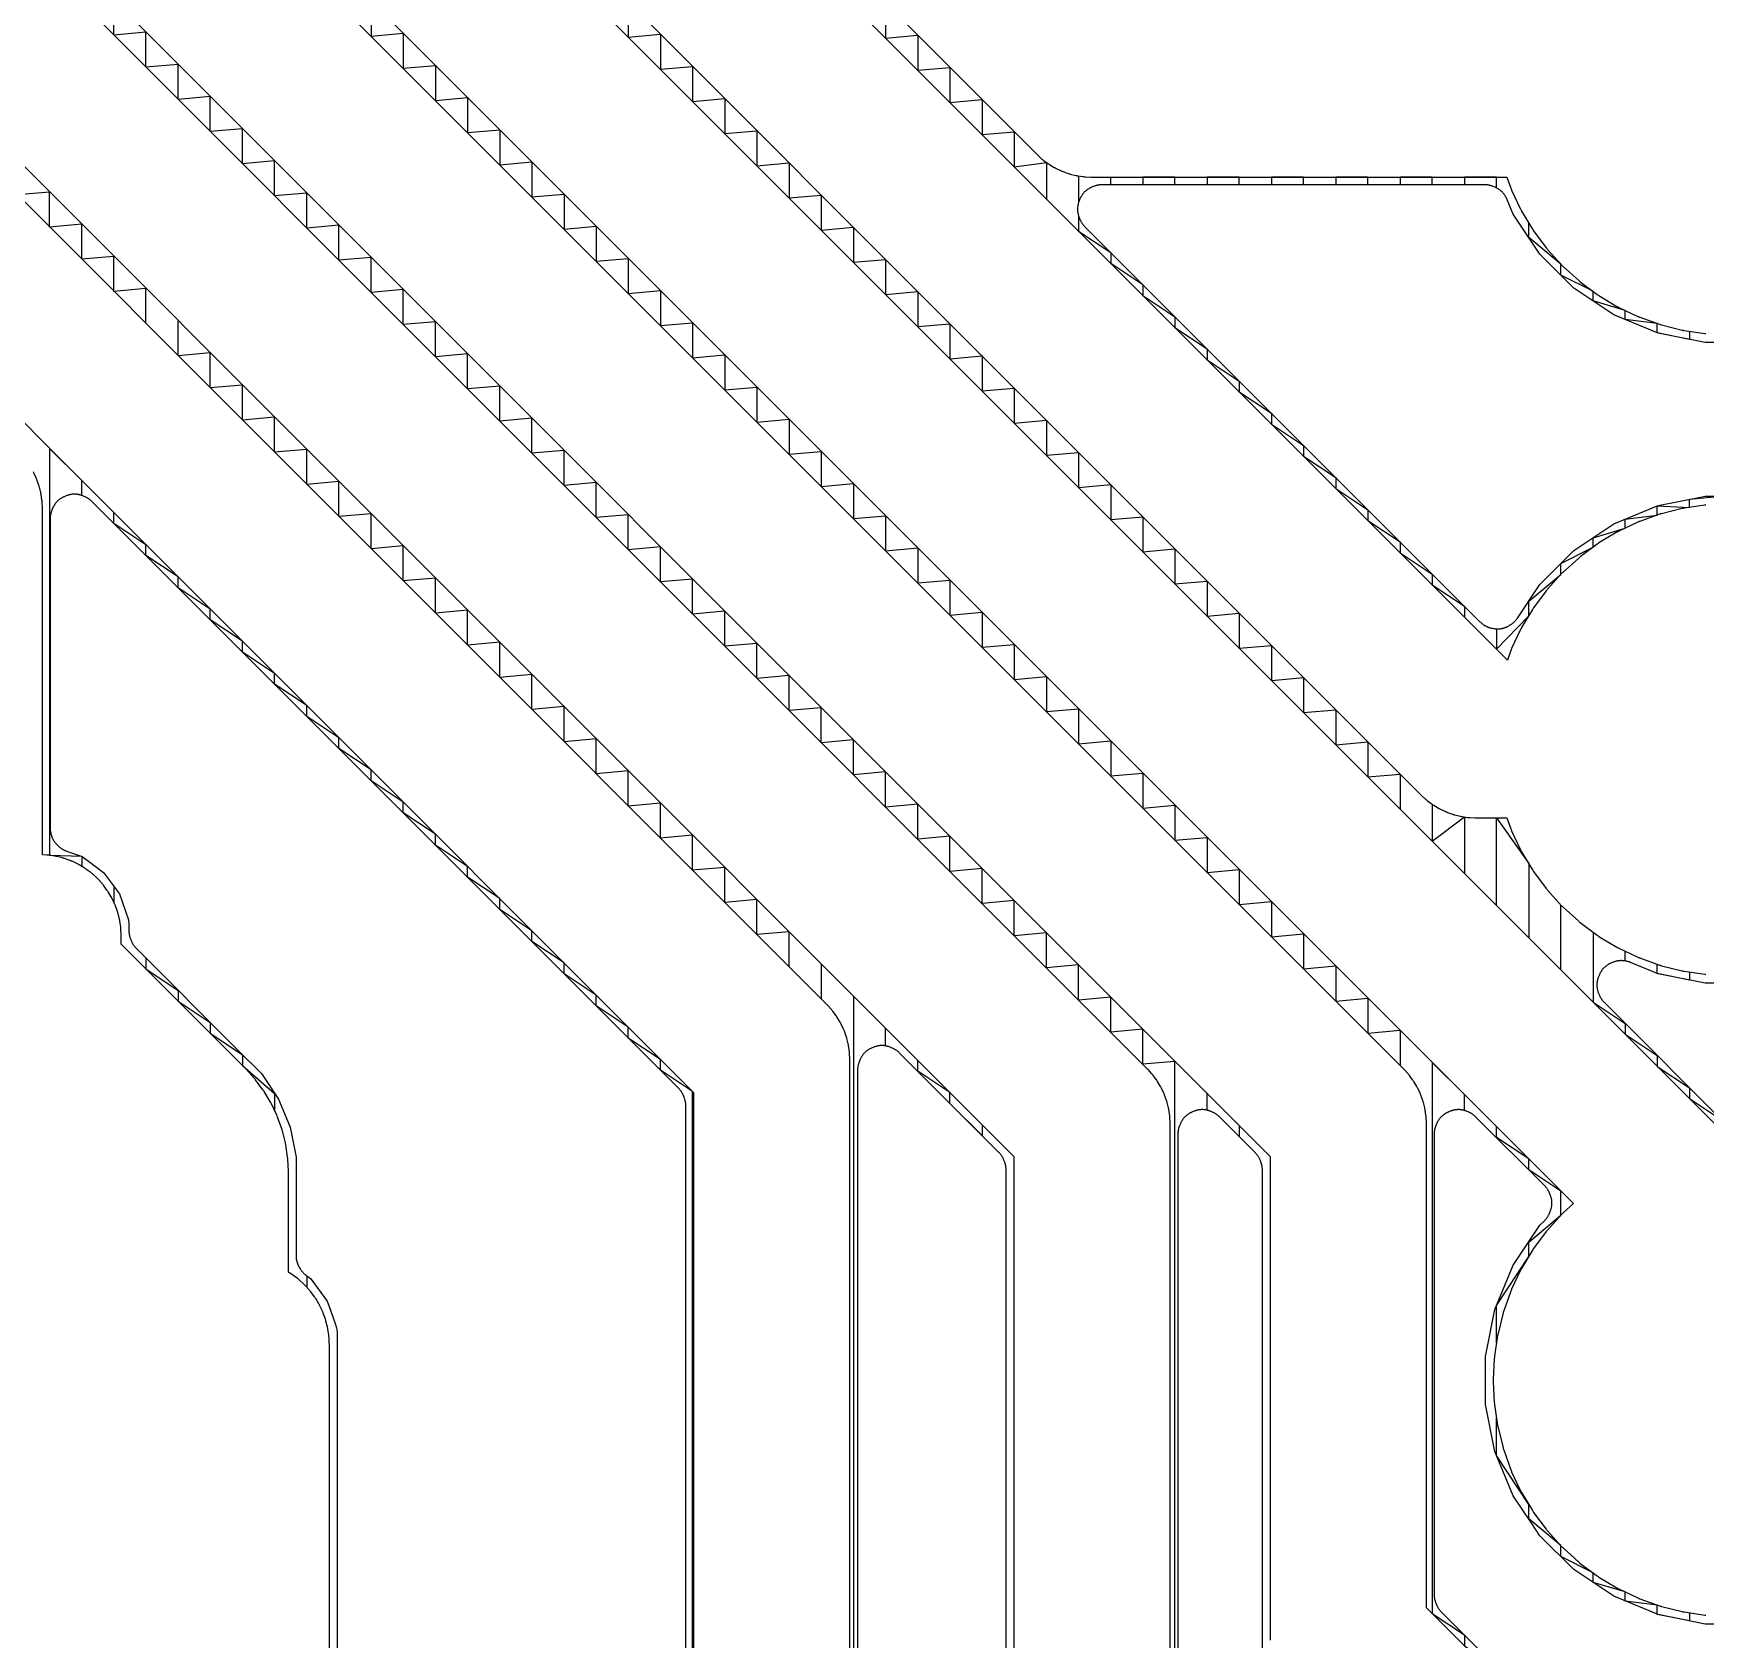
# Model space of a CAD drawing. Header units: metres. Extents: x 141.3 to 191.2, y -114.6 to -61.8.
# Drawn here: x 180.97 to 187.6, y -88.15 to -81.78 of the extents above; entities that cross this region are included whole.
import ezdxf

# ---------------------------------------------------------------- set-up
doc = ezdxf.new("R2010")
doc.units = ezdxf.units.M

msp = doc.modelspace()

# ---------------------------------------------------------------- linework, layer by layer
for points in [[(181.9185, -79.2331), (184.9467, -82.2613), (184.9482, -82.2627), (184.9497, -82.2642), (184.9661, -82.279), (184.9677, -82.2804), (184.9693, -82.2817), (184.9709, -82.283), (184.9726, -82.2843), (184.9903, -82.2974), (184.992, -82.2987), (184.9937, -82.2998), (184.9955, -82.301), (184.9972, -82.3021), (185.0162, -82.3134), (185.018, -82.3145), (185.0198, -82.3155), (185.0217, -82.3165), (185.0235, -82.3174), (185.0435, -82.3268), (185.0454, -82.3277), (185.0473, -82.3285), (185.0493, -82.3293), (185.0512, -82.33), (185.072, -82.3375), (185.072, -82.3374), (185.0722, -82.3375), (185.0741, -82.3382), (185.0761, -82.3388), (185.078, -82.3394), (185.08, -82.3399), (185.1014, -82.3452), (185.1035, -82.3457), (185.1055, -82.3462), (185.1076, -82.3465), (185.1096, -82.3469), (185.1315, -82.3501), (185.1335, -82.3504), (185.1356, -82.3506), (185.1377, -82.3508), (185.1398, -82.3509), (185.1618, -82.352), (185.1639, -82.3521), (185.166, -82.3521), (186.811, -82.3521), (186.8267, -82.3959), (186.8274, -82.3979), (186.8282, -82.3998), (186.829, -82.4017), (186.8299, -82.4036), (186.8655, -82.479), (186.8664, -82.4809), (186.8674, -82.4828), (186.8684, -82.4846), (186.8695, -82.4864), (186.9123, -82.5579), (186.9134, -82.5597), (186.9146, -82.5615), (186.9158, -82.5632), (186.917, -82.5649), (186.9667, -82.6319), (186.9679, -82.6335), (186.9692, -82.6352), (186.9706, -82.6368), (186.972, -82.6383), (187.028, -82.7001), (187.0294, -82.7017), (187.0309, -82.7031), (187.0323, -82.7046), (187.0339, -82.706), (187.0957, -82.762), (187.0972, -82.7634), (187.0988, -82.7648), (187.1005, -82.7661), (187.1021, -82.7673), (187.1691, -82.817), (187.1708, -82.8182), (187.1725, -82.8194), (187.1743, -82.8206), (187.1761, -82.8217), (187.2476, -82.8645), (187.2494, -82.8656), (187.2512, -82.8666), (187.2531, -82.8676), (187.255, -82.8685), (187.3304, -82.9041), (187.3323, -82.905), (187.3342, -82.9058), (187.3361, -82.9066), (187.3381, -82.9073), (187.4166, -82.9354), (187.4166, -82.9354), (187.4168, -82.9355), (187.4187, -82.9361), (187.4207, -82.9368), (187.4226, -82.9373), (187.4246, -82.9379), (187.5055, -82.9581), (187.5075, -82.9586), (187.5096, -82.959), (187.5116, -82.9594), (187.5137, -82.9597), (187.5962, -82.972), (187.5983, -82.9723), (187.6004, -82.9725)], [(187.6004, -83.6515), (187.5983, -83.6517), (187.5962, -83.652), (187.5137, -83.6643), (187.5116, -83.6646), (187.5096, -83.665), (187.5075, -83.6654), (187.5055, -83.6659), (187.4246, -83.6861), (187.4226, -83.6867), (187.4206, -83.6873), (187.4186, -83.6879), (187.4166, -83.6886), (187.3381, -83.7167), (187.3361, -83.7174), (187.3342, -83.7182), (187.3323, -83.719), (187.3304, -83.7199), (187.255, -83.7555), (187.2531, -83.7564), (187.2512, -83.7574), (187.2494, -83.7584), (187.2476, -83.7595), (187.1761, -83.8023), (187.1743, -83.8034), (187.1725, -83.8046), (187.1708, -83.8058), (187.1691, -83.807), (187.1021, -83.8567), (187.1005, -83.8579), (187.0988, -83.8592), (187.0972, -83.8606), (187.0957, -83.862), (187.0339, -83.918), (187.0323, -83.9194), (187.0309, -83.9209), (187.0294, -83.9223), (187.028, -83.9239), (186.972, -83.9857), (186.9706, -83.9872), (186.9692, -83.9888), (186.9679, -83.9905), (186.9667, -83.9921), (186.917, -84.0591), (186.9158, -84.0608), (186.9146, -84.0625), (186.9134, -84.0643), (186.9123, -84.0661), (186.8695, -84.1376), (186.8684, -84.1394), (186.8674, -84.1412), (186.8664, -84.1431), (186.8655, -84.145), (186.8299, -84.2204), (186.829, -84.2223), (186.8282, -84.2242), (186.8274, -84.2261), (186.8267, -84.2281), (186.813, -84.2664), (181.9003, -79.3537)], [(181.5525, -79.8831), (186.4707, -84.8013), (186.4722, -84.8027), (186.4737, -84.8042), (186.4901, -84.819), (186.4917, -84.8204), (186.4933, -84.8217), (186.4949, -84.823), (186.4966, -84.8243), (186.5143, -84.8374), (186.516, -84.8387), (186.5177, -84.8398), (186.5195, -84.841), (186.5212, -84.8421), (186.5402, -84.8534), (186.542, -84.8545), (186.5438, -84.8555), (186.5457, -84.8565), (186.5475, -84.8574), (186.5675, -84.8668), (186.5694, -84.8677), (186.5713, -84.8685), (186.5733, -84.8693), (186.5752, -84.87), (186.596, -84.8775), (186.596, -84.8774), (186.5962, -84.8775), (186.5981, -84.8782), (186.6001, -84.8788), (186.602, -84.8794), (186.604, -84.8799), (186.6254, -84.8852), (186.6275, -84.8857), (186.6295, -84.8862), (186.6316, -84.8865), (186.6336, -84.8869), (186.6555, -84.8901), (186.6575, -84.8904), (186.6596, -84.8906), (186.6617, -84.8908), (186.6638, -84.8909), (186.6858, -84.892), (186.6879, -84.8921), (186.69, -84.8921), (186.811, -84.8921), (186.8267, -84.9359), (186.8274, -84.9379), (186.8282, -84.9398), (186.829, -84.9417), (186.8299, -84.9436), (186.8655, -85.019), (186.8664, -85.0209), (186.8674, -85.0228), (186.8684, -85.0246), (186.8695, -85.0264), (186.9123, -85.0979), (186.9134, -85.0997), (186.9146, -85.1015), (186.9158, -85.1032), (186.917, -85.1049), (186.9667, -85.1719), (186.9679, -85.1735), (186.9692, -85.1752), (186.9706, -85.1768), (186.972, -85.1783), (187.028, -85.2401), (187.0294, -85.2417), (187.0309, -85.2431), (187.0323, -85.2446), (187.0339, -85.246), (187.0957, -85.302), (187.0972, -85.3034), (187.0988, -85.3048), (187.1005, -85.3061), (187.1021, -85.3073), (187.1691, -85.357), (187.1708, -85.3582), (187.1725, -85.3594), (187.1743, -85.3606), (187.1761, -85.3617), (187.2476, -85.4045), (187.2494, -85.4056), (187.2512, -85.4066), (187.2531, -85.4076), (187.255, -85.4085), (187.3304, -85.4441), (187.3323, -85.445), (187.3342, -85.4458), (187.3361, -85.4466), (187.3381, -85.4473), (187.4166, -85.4754), (187.4166, -85.4754), (187.4168, -85.4755), (187.4187, -85.4761), (187.4207, -85.4768), (187.4226, -85.4773), (187.4246, -85.4779), (187.5055, -85.4981), (187.5075, -85.4986), (187.5096, -85.499), (187.5116, -85.4994), (187.5137, -85.4997), (187.5962, -85.512), (187.5983, -85.5123), (187.6004, -85.5125)], [(187.7188, -86.1882), (181.5343, -80.0037)], [(181.1865, -80.5331), (187.0745, -86.4211), (187.0339, -86.458), (187.0323, -86.4594), (187.0309, -86.4609), (187.0294, -86.4623), (187.028, -86.4639), (186.972, -86.5257), (186.9706, -86.5272), (186.9692, -86.5288), (186.9679, -86.5305), (186.9667, -86.5321), (186.917, -86.5991), (186.9158, -86.6008), (186.9146, -86.6025), (186.9134, -86.6043), (186.9123, -86.6061), (186.8695, -86.6776), (186.8684, -86.6794), (186.8674, -86.6812), (186.8664, -86.6831), (186.8655, -86.685), (186.8299, -86.7604), (186.829, -86.7623), (186.8282, -86.7642), (186.8274, -86.7661), (186.8267, -86.7681), (186.7986, -86.8466), (186.7986, -86.8466), (186.7979, -86.8484), (186.7973, -86.8505), (186.7967, -86.8525), (186.7961, -86.8546), (186.7759, -86.9355), (186.7754, -86.9375), (186.775, -86.9396), (186.7746, -86.9416), (186.7743, -86.9437), (186.762, -87.0262), (186.7617, -87.0283), (186.7615, -87.0304), (186.7613, -87.0324), (186.7612, -87.0345), (186.7571, -87.1178), (186.757, -87.1199), (186.757, -87.122), (186.757, -87.1241), (186.7571, -87.1262), (186.7612, -87.2095), (186.7613, -87.2116), (186.7615, -87.2136), (186.7617, -87.2157), (186.762, -87.2178), (186.7743, -87.3003), (186.7746, -87.3024), (186.775, -87.3044), (186.7754, -87.3065), (186.7759, -87.3085), (186.7961, -87.3894), (186.7967, -87.3914), (186.7973, -87.3934), (186.7979, -87.3954), (186.7986, -87.3974), (186.8267, -87.4759), (186.8274, -87.4779), (186.8282, -87.4798), (186.829, -87.4817), (186.8299, -87.4836), (186.8655, -87.559), (186.8664, -87.5609), (186.8674, -87.5628), (186.8684, -87.5646), (186.8695, -87.5664), (186.9123, -87.6379), (186.9134, -87.6397), (186.9146, -87.6415), (186.9158, -87.6432), (186.917, -87.6449), (186.9667, -87.7119), (186.9679, -87.7135), (186.9692, -87.7152), (186.9706, -87.7168), (186.972, -87.7183), (187.028, -87.7801), (187.0294, -87.7817), (187.0309, -87.7831), (187.0323, -87.7846), (187.0339, -87.786), (187.0957, -87.842), (187.0972, -87.8434), (187.0988, -87.8448), (187.1005, -87.8461), (187.1021, -87.8473), (187.1691, -87.897), (187.1708, -87.8982), (187.1725, -87.8994), (187.1743, -87.9006), (187.1761, -87.9017), (187.2476, -87.9445), (187.2494, -87.9456), (187.2512, -87.9466), (187.2531, -87.9476), (187.255, -87.9485), (187.3304, -87.9841), (187.3323, -87.985), (187.3342, -87.9858), (187.3361, -87.9866), (187.3381, -87.9873), (187.4166, -88.0154), (187.4166, -88.0154), (187.4184, -88.0161), (187.4205, -88.0167), (187.4225, -88.0173), (187.4246, -88.0179), (187.5055, -88.0381), (187.5075, -88.0386), (187.5096, -88.039), (187.5116, -88.0394), (187.5137, -88.0397), (187.5962, -88.052), (187.5983, -88.0523), (187.6004, -88.0525)], [(187.2883, -88.8198), (186.4921, -88.0235), (186.4921, -86.106), (186.4921, -86.1039), (186.492, -86.1018), (186.4909, -86.0798), (186.4908, -86.0777), (186.4906, -86.0756), (186.4904, -86.0735), (186.4901, -86.0715), (186.4869, -86.0496), (186.4865, -86.0476), (186.4862, -86.0455), (186.4857, -86.0435), (186.4852, -86.0414), (186.4799, -86.02), (186.4793, -86.018), (186.4788, -86.016), (186.4781, -86.014), (186.4775, -86.012), (186.47, -85.9912), (186.4693, -85.9893), (186.4685, -85.9873), (186.4677, -85.9854), (186.4668, -85.9835), (186.4574, -85.9635), (186.4565, -85.9617), (186.4555, -85.9598), (186.4545, -85.958), (186.4534, -85.9562), (186.4421, -85.9372), (186.441, -85.9355), (186.4398, -85.9337), (186.4387, -85.932), (186.4374, -85.9303), (186.4243, -85.9126), (186.423, -85.9109), (186.4217, -85.9093), (186.4204, -85.9077), (186.419, -85.9061), (186.4042, -85.8897), (186.4027, -85.8882), (186.4013, -85.8867), (181.1683, -80.6537)], [(183.5825, -80.8971), (183.5825, -81.0359), (183.71, -81.0246), (183.71, -81.1634), (183.8375, -81.1521), (183.8375, -81.2909), (183.965, -81.2796), (183.965, -81.4184), (184.0925, -81.4071), (184.0925, -81.5459), (184.22, -81.5346), (184.22, -81.6734), (184.3475, -81.6621), (184.3475, -81.8009), (184.475, -81.7896), (184.475, -81.9284), (184.6025, -81.9171), (184.6025, -82.0559), (184.73, -82.0446), (184.73, -82.1834), (184.8575, -82.1721), (184.8575, -82.3109), (184.985, -82.2935), (184.985, -82.4384)], [(180.8205, -81.1831), (185.8719, -86.2345), (185.8719, -88.152)], [(185.4761, -89.5475), (185.4761, -86.106), (185.4761, -86.1039), (185.476, -86.1018), (185.4749, -86.0798), (185.4748, -86.0777), (185.4746, -86.0756), (185.4744, -86.0735), (185.4741, -86.0715), (185.4709, -86.0496), (185.4705, -86.0476), (185.4702, -86.0455), (185.4697, -86.0435), (185.4692, -86.0414), (185.4639, -86.02), (185.4633, -86.018), (185.4628, -86.016), (185.4621, -86.014), (185.4615, -86.012), (185.454, -85.9912), (185.4533, -85.9893), (185.4525, -85.9873), (185.4517, -85.9854), (185.4508, -85.9835), (185.4414, -85.9635), (185.4405, -85.9617), (185.4395, -85.9598), (185.4385, -85.958), (185.4374, -85.9562), (185.4261, -85.9372), (185.425, -85.9355), (185.4238, -85.9337), (185.4227, -85.932), (185.4214, -85.9303), (185.4083, -85.9126), (185.407, -85.9109), (185.4057, -85.9093), (185.4044, -85.9077), (185.403, -85.9061), (185.3882, -85.8897), (185.3867, -85.8882), (185.3853, -85.8867), (180.8023, -81.3037)], [(185.495, -89.5664), (185.495, -85.8576), (185.3675, -85.8689), (185.3675, -85.7301), (185.24, -85.7414), (185.24, -85.6026), (185.1125, -85.6139), (185.1125, -85.4751), (184.985, -85.4864), (184.985, -85.3476), (184.8575, -85.3589), (184.8575, -85.2201), (184.73, -85.2314), (184.73, -85.0926), (184.6025, -85.1039), (184.6025, -84.9651), (184.475, -84.9764), (184.475, -84.8376), (184.3475, -84.8489), (184.3475, -84.7101), (184.22, -84.7214), (184.22, -84.5826), (184.0925, -84.5939), (184.0925, -84.4551), (183.965, -84.4664), (183.965, -84.3276), (183.8375, -84.3389), (183.8375, -84.2001), (183.71, -84.2114), (183.71, -84.0726), (183.5825, -84.0839), (183.5825, -83.9451), (183.455, -83.9564), (183.455, -83.8176), (183.3275, -83.8289), (183.3275, -83.6901), (183.2, -83.7014), (183.2, -83.5626), (183.0725, -83.5739), (183.0725, -83.4351), (182.945, -83.4464), (182.945, -83.3076), (182.8175, -83.3189), (182.8175, -83.1801), (182.69, -83.1914), (182.69, -83.0526), (182.5625, -83.0639), (182.5625, -82.9251), (182.435, -82.9364), (182.435, -82.7976), (182.3075, -82.8089), (182.3075, -82.6701), (182.18, -82.6814), (182.18, -82.5426), (182.0525, -82.5539), (182.0525, -82.4151), (181.925, -82.4264), (181.925, -82.2876), (181.7975, -82.2989), (181.7975, -82.1601), (181.67, -82.1714), (181.67, -82.0326), (181.5425, -82.0439), (181.5425, -81.9051), (181.415, -81.9164), (181.415, -81.7776), (181.2875, -81.7889), (181.2875, -81.6501)], [(182.3075, -81.6541), (182.3075, -81.7929), (182.435, -81.7816), (182.435, -81.9204), (182.5625, -81.9091), (182.5625, -82.0479), (182.69, -82.0366), (182.69, -82.1754), (182.8175, -82.1641), (182.8175, -82.3029), (182.945, -82.2916), (182.945, -82.4304), (183.0725, -82.4191), (183.0725, -82.5579), (183.2, -82.5466), (183.2, -82.6854), (183.3275, -82.6741), (183.3275, -82.8129), (183.455, -82.8016), (183.455, -82.9404), (183.5825, -82.9291), (183.5825, -83.0679), (183.71, -83.0566), (183.71, -83.1954), (183.8375, -83.1841), (183.8375, -83.3229), (183.965, -83.3116), (183.965, -83.4504), (184.0925, -83.4391), (184.0925, -83.5779), (184.22, -83.5666), (184.22, -83.7054), (184.3475, -83.6941), (184.3475, -83.8329), (184.475, -83.8216), (184.475, -83.9604), (184.6025, -83.9491), (184.6025, -84.0879), (184.73, -84.0766), (184.73, -84.2154), (184.8575, -84.2041), (184.8575, -84.3429), (184.985, -84.3316), (184.985, -84.4704), (185.1125, -84.4591), (185.1125, -84.5979), (185.24, -84.5866), (185.24, -84.7254), (185.3675, -84.7141), (185.3675, -84.8529), (185.495, -84.8416), (185.495, -84.9804), (185.6225, -84.9691), (185.6225, -85.1079), (185.75, -85.0966), (185.75, -85.2354), (185.8775, -85.2241), (185.8775, -85.3629), (186.005, -85.3516), (186.005, -85.4904), (186.1325, -85.4791), (186.1325, -85.6179), (186.26, -85.6066), (186.26, -85.7454), (186.3875, -85.7341), (186.3875, -85.8729)], [(183.3275, -81.6581), (183.3275, -81.7969), (183.455, -81.7856), (183.455, -81.9244), (183.5825, -81.9131), (183.5825, -82.0519), (183.71, -82.0406), (183.71, -82.1794), (183.8375, -82.1681), (183.8375, -82.3069), (183.965, -82.2956), (183.965, -82.4344), (184.0925, -82.4231), (184.0925, -82.5619), (184.22, -82.5506), (184.22, -82.6894), (184.3475, -82.6781), (184.3475, -82.8169), (184.475, -82.8056), (184.475, -82.9444), (184.6025, -82.9331), (184.6025, -83.0719), (184.73, -83.0606), (184.73, -83.1994), (184.8575, -83.1881), (184.8575, -83.3269), (184.985, -83.3156), (184.985, -83.4544), (185.1125, -83.4431), (185.1125, -83.5819), (185.24, -83.5706), (185.24, -83.7094), (185.3675, -83.6981), (185.3675, -83.8369), (185.495, -83.8256), (185.495, -83.9644), (185.6225, -83.9531), (185.6225, -84.0919), (185.75, -84.0806), (185.75, -84.2194), (185.8775, -84.2081), (185.8775, -84.3469), (186.005, -84.3356), (186.005, -84.4744), (186.1325, -84.4631), (186.1325, -84.6019), (186.26, -84.5906), (186.26, -84.7294), (186.3875, -84.7181), (186.3875, -84.8569)], [(181.415, -82.9324), (181.415, -82.7936), (181.2875, -82.8049), (181.2875, -82.6661), (181.16, -82.6774), (181.16, -82.5386), (181.0325, -82.5499), (181.0325, -82.4111), (180.905, -82.4224), (180.905, -82.2836), (180.7775, -82.2949), (180.7775, -82.1561), (180.65, -82.1674), (180.65, -82.0286), (180.5225, -82.0399), (180.5225, -81.9011), (180.395, -81.9193), (180.395, -81.8331), (180.2675, -81.8331), (180.2675, -81.8673)], [(180.4545, -81.8331), (184.8559, -86.2345), (184.8559, -89.676)], [(184.2061, -90.8175), (184.2061, -85.852), (184.2061, -85.8499), (184.206, -85.8478), (184.2049, -85.8258), (184.2048, -85.8237), (184.2046, -85.8216), (184.2044, -85.8195), (184.2041, -85.8175), (184.2009, -85.7956), (184.2005, -85.7936), (184.2002, -85.7915), (184.1997, -85.7895), (184.1992, -85.7874), (184.1939, -85.766), (184.1933, -85.764), (184.1928, -85.762), (184.1921, -85.76), (184.1915, -85.758), (184.184, -85.7372), (184.1833, -85.7353), (184.1825, -85.7333), (184.1817, -85.7314), (184.1808, -85.7295), (184.1714, -85.7095), (184.1705, -85.7077), (184.1695, -85.7058), (184.1685, -85.704), (184.1674, -85.7022), (184.1561, -85.6832), (184.155, -85.6815), (184.1538, -85.6797), (184.1527, -85.678), (184.1514, -85.6763), (184.1383, -85.6586), (184.137, -85.6569), (184.1357, -85.6553), (184.1344, -85.6537), (184.133, -85.6521), (184.1182, -85.6357), (184.1167, -85.6342), (184.1153, -85.6327), (180.4363, -81.9537)], [(187.7871, -83.0075), (187.5969, -83.0075), (187.4104, -82.9704), (187.2347, -82.8976), (187.0765, -82.792), (186.942, -82.6575), (186.8576, -82.531), (186.8364, -82.4993), (186.8127, -82.4421), (186.8118, -82.4402), (186.811, -82.4383), (186.8101, -82.4364), (186.8091, -82.4345), (186.8081, -82.4327), (186.807, -82.4309), (186.806, -82.4291), (186.8048, -82.4274), (186.8023, -82.4237), (186.8011, -82.4219), (186.7999, -82.4202), (186.7987, -82.4186), (186.7974, -82.417), (186.796, -82.4154), (186.7946, -82.4138), (186.7932, -82.4123), (186.7918, -82.4108), (186.7903, -82.4093), (186.7887, -82.4079), (186.7872, -82.4065), (186.7856, -82.4052), (186.7839, -82.4039), (186.7823, -82.4026), (186.7806, -82.4014), (186.7789, -82.4002), (186.7771, -82.3991), (186.7753, -82.398), (186.7735, -82.3969), (186.7717, -82.3959), (186.7699, -82.3949), (186.768, -82.394), (186.7661, -82.3932), (186.7642, -82.3923), (186.756, -82.389), (186.7541, -82.3882), (186.7521, -82.3875), (186.7502, -82.3868), (186.7482, -82.3862), (186.7462, -82.3856), (186.7442, -82.385), (186.7421, -82.3846), (186.7401, -82.3841), (186.738, -82.3838), (186.736, -82.3834), (186.7339, -82.3831), (186.7318, -82.3829), (186.7298, -82.3827), (186.7277, -82.3826), (186.7256, -82.3825), (186.7235, -82.3825), (185.205, -82.3825), (185.2029, -82.3825), (185.2008, -82.3826), (185.1988, -82.3827), (185.1967, -82.3829), (185.1946, -82.3831), (185.1925, -82.3834), (185.1905, -82.3838), (185.1884, -82.3841), (185.1864, -82.3846), (185.1844, -82.385), (185.1823, -82.3856), (185.1803, -82.3862), (185.1784, -82.3868), (185.1764, -82.3875), (185.1744, -82.3882), (185.1725, -82.389), (185.1644, -82.3923), (185.1624, -82.3932), (185.1605, -82.394), (185.1587, -82.3949), (185.1568, -82.3959), (185.155, -82.3969), (185.1532, -82.398), (185.1514, -82.3991), (185.1497, -82.4002), (185.1479, -82.4014), (185.1462, -82.4026), (185.1446, -82.4039), (185.143, -82.4052), (185.1414, -82.4065), (185.1398, -82.4079), (185.1383, -82.4093), (185.1368, -82.4108), (185.1353, -82.4123), (185.1339, -82.4138), (185.1325, -82.4153), (185.1312, -82.4169), (185.1299, -82.4186), (185.1286, -82.4202), (185.1274, -82.4219), (185.1262, -82.4236), (185.1251, -82.4254), (185.124, -82.4272), (185.1229, -82.429), (185.1219, -82.4308), (185.121, -82.4327), (185.12, -82.4345), (185.1192, -82.4364), (185.1183, -82.4383), (185.115, -82.4465), (185.1142, -82.4484), (185.1135, -82.4504), (185.1128, -82.4523), (185.1122, -82.4543), (185.1116, -82.4563), (185.1111, -82.4583), (185.1106, -82.4604), (185.1101, -82.4624), (185.1098, -82.4645), (185.1094, -82.4665), (185.1092, -82.4686), (185.1089, -82.4707), (185.1087, -82.4727), (185.1086, -82.4748), (185.1085, -82.4769), (185.1085, -82.479), (185.1085, -82.4811), (185.1086, -82.4832), (185.1087, -82.4853), (185.1089, -82.4873), (185.1092, -82.4894), (185.1094, -82.4915), (185.1098, -82.4935), (185.1101, -82.4956), (185.1106, -82.4976), (185.1111, -82.4997), (185.1116, -82.5017), (185.1122, -82.5037), (185.1128, -82.5057), (185.1135, -82.5076), (185.1142, -82.5096), (185.115, -82.5115), (185.1183, -82.5197), (185.1192, -82.5216), (185.12, -82.5235), (185.121, -82.5253), (185.1219, -82.5272), (185.1229, -82.529), (185.124, -82.5308), (185.1251, -82.5326), (185.1262, -82.5344), (185.1274, -82.5361), (185.1286, -82.5378), (185.1299, -82.5394), (185.1312, -82.5411), (185.1325, -82.5427), (185.1339, -82.5442), (185.1353, -82.5457), (185.1368, -82.5472), (186.7043, -84.1148), (186.7058, -84.1162), (186.7073, -84.1176), (186.7089, -84.119), (186.7105, -84.1204), (186.7122, -84.1218), (186.7139, -84.1231), (186.7155, -84.1244), (186.7172, -84.1256), (186.7189, -84.1268), (186.7207, -84.1279), (186.7225, -84.129), (186.7243, -84.13), (186.7261, -84.1311), (186.7279, -84.132), (186.7298, -84.1329), (186.7317, -84.1338), (186.7336, -84.1346), (186.7356, -84.1354), (186.7375, -84.1361), (186.7395, -84.1368), (186.7415, -84.1374), (186.7435, -84.138), (186.7455, -84.1385), (186.7475, -84.139), (186.7496, -84.1395), (186.7582, -84.1412), (186.7603, -84.1416), (186.7623, -84.1419), (186.7644, -84.1422), (186.7665, -84.1424), (186.7685, -84.1426), (186.7706, -84.1427), (186.7727, -84.1428), (186.7748, -84.1428), (186.7769, -84.1428), (186.779, -84.1427), (186.781, -84.1426), (186.7831, -84.1424), (186.7852, -84.1422), (186.7873, -84.1419), (186.7893, -84.1416), (186.7914, -84.1412), (186.7934, -84.1407), (186.7954, -84.1403), (186.7975, -84.1397), (186.7995, -84.1391), (186.8014, -84.1385), (186.8034, -84.1378), (186.8054, -84.1371), (186.8073, -84.1363), (186.8092, -84.1355), (186.8111, -84.1346), (186.813, -84.1337), (186.8149, -84.1328), (186.8167, -84.1318), (186.8185, -84.1307), (186.8203, -84.1296), (186.822, -84.1285), (186.8293, -84.1236), (186.831, -84.1224), (186.8327, -84.1212), (186.8344, -84.1199), (186.836, -84.1186), (186.8376, -84.1173), (186.8392, -84.1159), (186.8407, -84.1145), (186.8422, -84.113), (186.8437, -84.1115), (186.8451, -84.11), (186.8465, -84.1084), (186.8478, -84.1068), (186.8491, -84.1052), (186.8504, -84.1035), (186.8516, -84.1019), (186.8528, -84.1001), (186.942, -83.9665), (187.0765, -83.832), (187.2347, -83.7264), (187.4104, -83.6536), (187.5716, -83.6215), (187.5969, -83.6165), (187.7871, -83.6165)], [(185.1125, -82.3473), (185.1125, -82.4533)], [(186.77, -82.395), (186.77, -82.3521), (186.6425, -82.3521), (186.6425, -82.3825), (186.515, -82.3825), (186.515, -82.3521), (186.3875, -82.3521), (186.3875, -82.3825), (186.26, -82.3825), (186.26, -82.3521), (186.1325, -82.3521), (186.1325, -82.3825), (186.005, -82.3825), (186.005, -82.3521), (185.8775, -82.3521), (185.8775, -82.3825), (185.75, -82.3825), (185.75, -82.3521), (185.6225, -82.3521), (185.6225, -82.3825), (185.495, -82.3825), (185.495, -82.3521), (185.3675, -82.3521), (185.3675, -82.3825), (185.24, -82.3825), (185.24, -82.3521)], [(180.0885, -82.4831), (183.5859, -85.9805), (183.5859, -90.946)], [(185.1125, -82.5047), (185.1125, -82.5659), (185.24, -82.6505), (185.24, -82.6934), (185.3675, -82.778), (185.3675, -82.8209), (185.495, -82.9055), (185.495, -82.9484), (185.6225, -83.033), (185.6225, -83.0759), (185.75, -83.1605), (185.75, -83.2034), (185.8775, -83.288), (185.8775, -83.3309), (186.005, -83.4155), (186.005, -83.4584), (186.1325, -83.543), (186.1325, -83.5859), (186.26, -83.6705), (186.26, -83.7134), (186.3875, -83.798), (186.3875, -83.8409), (186.515, -83.9255), (186.515, -83.9684), (186.6425, -84.053), (186.6425, -84.0959)], [(187.535, -82.9629), (187.535, -82.9952), (187.4075, -82.9692), (187.4075, -82.9322), (187.28, -82.9164), (187.28, -82.8803), (187.1525, -82.8427), (187.1525, -82.8047), (187.025, -82.7404), (187.025, -82.6968), (186.8975, -82.5908), (186.8975, -82.5332)], [(184.0925, -85.4711), (184.0925, -85.6099), (183.965, -85.4824), (183.965, -85.3436), (183.8375, -85.3549), (183.8375, -85.2161), (183.71, -85.2274), (183.71, -85.0886), (183.5825, -85.0999), (183.5825, -84.9611), (183.455, -84.9724), (183.455, -84.8336), (183.3275, -84.8449), (183.3275, -84.7061), (183.2, -84.7174), (183.2, -84.5786), (183.0725, -84.5899), (183.0725, -84.4511), (182.945, -84.4624), (182.945, -84.3236), (182.8175, -84.3349), (182.8175, -84.1961), (182.69, -84.2074), (182.69, -84.0686), (182.5625, -84.0799), (182.5625, -83.9411), (182.435, -83.9524), (182.435, -83.8136), (182.3075, -83.8249), (182.3075, -83.6861), (182.18, -83.6974), (182.18, -83.5586), (182.0525, -83.5699), (182.0525, -83.4311), (181.925, -83.4424), (181.925, -83.3036), (181.7975, -83.3149), (181.7975, -83.1761), (181.67, -83.1874), (181.67, -83.0486), (181.5425, -83.0599), (181.5425, -82.9211)], [(181.16, -83.6139), (181.16, -83.5546), (181.0325, -83.4271), (181.0325, -85.0404), (181.16, -85.0444), (181.16, -85.084)], [(182.142, -88.28), (182.142, -86.98), (182.142, -86.9779), (182.1419, -86.9758), (182.1407, -86.9513), (182.1406, -86.9492), (182.1404, -86.9472), (182.1402, -86.9451), (182.1399, -86.943), (182.1363, -86.9188), (182.1359, -86.9167), (182.1356, -86.9146), (182.1351, -86.9126), (182.1346, -86.9106), (182.1287, -86.8868), (182.1282, -86.8848), (182.1276, -86.8828), (182.1269, -86.8808), (182.1263, -86.8788), (182.118, -86.8557), (182.1173, -86.8537), (182.1165, -86.8518), (182.1157, -86.8499), (182.1148, -86.848), (182.1043, -86.8258), (182.1034, -86.8239), (182.1024, -86.8221), (182.1014, -86.8203), (182.1004, -86.8185), (182.0878, -86.7974), (182.0867, -86.7956), (182.0855, -86.7939), (182.0844, -86.7922), (182.0831, -86.7905), (182.0685, -86.7708), (182.0673, -86.7691), (182.066, -86.7675), (182.0646, -86.7659), (182.0632, -86.7643), (182.0468, -86.7461), (182.0453, -86.7446), (182.0439, -86.7431), (182.0424, -86.7417), (182.0409, -86.7402), (182.0227, -86.7238), (182.0211, -86.7224), (182.0195, -86.721), (182.0179, -86.7197), (182.0162, -86.7185), (181.9965, -86.7039), (181.9948, -86.7026), (181.9931, -86.7015), (181.9914, -86.7003), (181.9896, -86.6992), (181.9798, -86.6933), (181.9798, -86.298), (181.9797, -86.2959), (181.9796, -86.2938), (181.9772, -86.2448), (181.9771, -86.2427), (181.9769, -86.2406), (181.9767, -86.2386), (181.9764, -86.2365), (181.9692, -86.1879), (181.9689, -86.1859), (181.9685, -86.1838), (181.9681, -86.1818), (181.9676, -86.1798), (181.9557, -86.1321), (181.9551, -86.1301), (181.9545, -86.1281), (181.9539, -86.1261), (181.9532, -86.1241), (181.9367, -86.0779), (181.936, -86.076), (181.9352, -86.074), (181.9344, -86.0721), (181.9335, -86.0702), (181.9125, -86.0258), (181.9116, -86.024), (181.9106, -86.0221), (181.9096, -86.0203), (181.9086, -86.0185), (181.8833, -85.9764), (181.8823, -85.9746), (181.8811, -85.9729), (181.8799, -85.9711), (181.8787, -85.9694), (181.8495, -85.93), (181.8482, -85.9284), (181.8469, -85.9267), (181.8456, -85.9251), (181.8442, -85.9236), (181.8112, -85.8872), (181.8098, -85.8857), (181.8083, -85.8842), (181.317, -85.3928), (181.317, -85.3605), (181.317, -85.3584), (181.3169, -85.3563), (181.3158, -85.3331), (181.3156, -85.331), (181.3154, -85.3289), (181.3152, -85.3268), (181.3149, -85.3247), (181.3115, -85.3017), (181.3112, -85.2996), (181.3108, -85.2976), (181.3104, -85.2955), (181.3099, -85.2935), (181.3042, -85.2709), (181.3037, -85.2689), (181.3031, -85.2669), (181.3025, -85.2649), (181.3018, -85.2629), (181.294, -85.241), (181.2932, -85.239), (181.2925, -85.2371), (181.2916, -85.2352), (181.2908, -85.2333), (181.2808, -85.2122), (181.2799, -85.2103), (181.2789, -85.2085), (181.2779, -85.2066), (181.2769, -85.2048), (181.2649, -85.1849), (181.2638, -85.1831), (181.2626, -85.1813), (181.2615, -85.1796), (181.2602, -85.1779), (181.2464, -85.1592), (181.2451, -85.1575), (181.2438, -85.1559), (181.2425, -85.1543), (181.2411, -85.1527), (181.2254, -85.1355), (181.224, -85.134), (181.2225, -85.1325), (181.221, -85.131), (181.2195, -85.1296), (181.2023, -85.1139), (181.2007, -85.1125), (181.1991, -85.1112), (181.1975, -85.1099), (181.1958, -85.1086), (181.1771, -85.0948), (181.1754, -85.0935), (181.1737, -85.0924), (181.1719, -85.0912), (181.1701, -85.0901), (181.1502, -85.0781), (181.1484, -85.0771), (181.1465, -85.0761), (181.1447, -85.0751), (181.1428, -85.0742), (181.1217, -85.0642), (181.1198, -85.0634), (181.1179, -85.0625), (181.116, -85.0618), (181.114, -85.061), (181.0921, -85.0532), (181.0921, -85.0532), (181.0903, -85.0526), (181.0882, -85.0519), (181.0862, -85.0513), (181.0841, -85.0508), (181.0615, -85.0451), (181.0595, -85.0446), (181.0574, -85.0442), (181.0554, -85.0438), (181.0533, -85.0435), (181.0303, -85.0401), (181.0282, -85.0398), (181.0261, -85.0396), (181.024, -85.0394), (181.0219, -85.0392), (181.0046, -85.0384), (181.0046, -83.6665), (181.0046, -83.6644), (181.0045, -83.6623), (181.0034, -83.6403), (181.0033, -83.6382), (181.0031, -83.6361), (181.0029, -83.634), (181.0026, -83.632), (180.9994, -83.6101), (180.999, -83.6081), (180.9987, -83.606), (180.9982, -83.604), (180.9977, -83.6019), (180.9924, -83.5805), (180.9918, -83.5785), (180.9913, -83.5765), (180.9906, -83.5745), (180.99, -83.5725), (180.9825, -83.5517), (180.9818, -83.5498), (180.981, -83.5478), (180.9802, -83.5459), (180.9793, -83.544), (180.9699, -83.524), (180.969, -83.5222), (180.968, -83.5203)], [(183.5555, -90.9908), (183.5555, -86.033), (183.5555, -86.0309), (183.5554, -86.0288), (183.5553, -86.0268), (183.5551, -86.0247), (183.5549, -86.0226), (183.5546, -86.0205), (183.5542, -86.0185), (183.5539, -86.0164), (183.5534, -86.0144), (183.553, -86.0124), (183.5524, -86.0103), (183.5518, -86.0083), (183.5512, -86.0064), (183.5505, -86.0044), (183.5498, -86.0024), (183.549, -86.0005), (183.5457, -85.9924), (183.5448, -85.9904), (183.544, -85.9885), (183.5431, -85.9867), (183.5421, -85.9848), (183.5411, -85.983), (183.54, -85.9812), (183.5389, -85.9794), (183.5378, -85.9777), (183.5366, -85.9759), (183.5354, -85.9742), (183.5341, -85.9726), (183.5328, -85.971), (183.5315, -85.9694), (183.5301, -85.9678), (183.5287, -85.9663), (183.5272, -85.9648), (181.1997, -83.6373), (181.1982, -83.6358), (181.1967, -83.6344), (181.1952, -83.633), (181.1936, -83.6317), (181.1919, -83.6304), (181.1903, -83.6291), (181.1886, -83.6279), (181.1869, -83.6267), (181.1851, -83.6256), (181.1833, -83.6245), (181.1815, -83.6234), (181.1797, -83.6224), (181.1778, -83.6215), (181.176, -83.6205), (181.1741, -83.6197), (181.1722, -83.6188), (181.164, -83.6155), (181.1621, -83.6147), (181.1601, -83.614), (181.1582, -83.6133), (181.1562, -83.6127), (181.1542, -83.6121), (181.1522, -83.6116), (181.1501, -83.6111), (181.1481, -83.6106), (181.146, -83.6103), (181.144, -83.6099), (181.1419, -83.6097), (181.1398, -83.6094), (181.1378, -83.6092), (181.1357, -83.6091), (181.1336, -83.609), (181.1315, -83.609), (181.1294, -83.609), (181.1273, -83.6091), (181.1252, -83.6092), (181.1232, -83.6094), (181.1211, -83.6097), (181.119, -83.6099), (181.117, -83.6103), (181.1149, -83.6106), (181.1129, -83.6111), (181.1108, -83.6116), (181.1088, -83.6121), (181.1068, -83.6127), (181.1048, -83.6133), (181.1029, -83.614), (181.1009, -83.6147), (181.099, -83.6155), (181.0908, -83.6188), (181.0889, -83.6197), (181.087, -83.6205), (181.0852, -83.6215), (181.0833, -83.6224), (181.0815, -83.6234), (181.0797, -83.6245), (181.0779, -83.6256), (181.0761, -83.6267), (181.0744, -83.6279), (181.0727, -83.6291), (181.0711, -83.6304), (181.0694, -83.6317), (181.0678, -83.633), (181.0663, -83.6344), (181.0648, -83.6358), (181.0633, -83.6373), (181.0618, -83.6388), (181.0604, -83.6403), (181.059, -83.6419), (181.0577, -83.6435), (181.0564, -83.6451), (181.0551, -83.6467), (181.0539, -83.6484), (181.0527, -83.6502), (181.0516, -83.6519), (181.0505, -83.6537), (181.0494, -83.6555), (181.0484, -83.6573), (181.0474, -83.6592), (181.0465, -83.661), (181.0457, -83.6629), (181.0448, -83.6649), (181.0415, -83.673), (181.0407, -83.6749), (181.04, -83.6769), (181.0393, -83.6789), (181.0387, -83.6808), (181.0381, -83.6828), (181.0375, -83.6849), (181.0371, -83.6869), (181.0366, -83.6889), (181.0363, -83.691), (181.0359, -83.693), (181.0356, -83.6951), (181.0354, -83.6972), (181.0352, -83.6993), (181.0351, -83.7013), (181.035, -83.7034), (181.035, -83.7055), (181.035, -84.9322), (181.035, -84.9343), (181.0351, -84.9365), (181.0352, -84.9386), (181.0354, -84.9407), (181.0357, -84.9428), (181.0359, -84.9449), (181.0363, -84.947), (181.0367, -84.9491), (181.0371, -84.9511), (181.0383, -84.9561), (181.0388, -84.9582), (181.0393, -84.9602), (181.0399, -84.9622), (181.0405, -84.9642), (181.0412, -84.9662), (181.042, -84.9681), (181.0428, -84.9701), (181.0436, -84.972), (181.0445, -84.9739), (181.0454, -84.9758), (181.0464, -84.9777), (181.0474, -84.9795), (181.0485, -84.9813), (181.0496, -84.9831), (181.0507, -84.9848), (181.0519, -84.9865), (181.0532, -84.9882), (181.0544, -84.9899), (181.0558, -84.9915), (181.0571, -84.9931), (181.0585, -84.9947), (181.06, -84.9962), (181.0614, -84.9977), (181.063, -84.9992), (181.0645, -85.0006), (181.0711, -85.0064), (181.0726, -85.0078), (181.0742, -85.0092), (181.0759, -85.0104), (181.0775, -85.0117), (181.0792, -85.0129), (181.081, -85.0141), (181.0827, -85.0152), (181.0845, -85.0163), (181.0863, -85.0173), (181.0882, -85.0183), (181.09, -85.0193), (181.0919, -85.0202), (181.0938, -85.021), (181.0957, -85.0218), (181.0977, -85.0226), (181.0996, -85.0233), (181.1613, -85.0449), (181.2033, -85.0759), (181.2469, -85.1081), (181.3101, -85.1937), (181.3461, -85.2964), (181.3475, -85.3117), (181.3475, -85.3406), (181.3475, -85.3427), (181.3476, -85.3447), (181.3477, -85.3468), (181.3479, -85.3489), (181.3481, -85.351), (181.3484, -85.353), (181.3488, -85.3551), (181.3491, -85.3572), (181.3496, -85.3592), (181.35, -85.3612), (181.3506, -85.3632), (181.3512, -85.3653), (181.3518, -85.3672), (181.3525, -85.3692), (181.3532, -85.3712), (181.354, -85.3731), (181.3573, -85.3812), (181.3582, -85.3832), (181.359, -85.3851), (181.3599, -85.3869), (181.3609, -85.3888), (181.3619, -85.3906), (181.363, -85.3924), (181.3641, -85.3942), (181.3652, -85.3959), (181.3664, -85.3977), (181.3676, -85.3993), (181.3689, -85.401), (181.3702, -85.4026), (181.3715, -85.4042), (181.3729, -85.4058), (181.3743, -85.4073), (181.3758, -85.4088), (181.7809, -85.814), (181.8726, -85.9056), (181.9399, -86.0065), (181.944, -86.0163), (181.9863, -86.1185), (182.01, -86.2374), (182.01, -86.6268), (182.01, -86.629), (182.0101, -86.6311), (182.0102, -86.6332), (182.0104, -86.6349), (182.0105, -86.637), (182.0108, -86.639), (182.0111, -86.6411), (182.0114, -86.6432), (182.0118, -86.6452), (182.0122, -86.6473), (182.0127, -86.6493), (182.0132, -86.6513), (182.0138, -86.6534), (182.0145, -86.6554), (182.0151, -86.6573), (182.0159, -86.6593), (182.0167, -86.6612), (182.0175, -86.6632), (182.0184, -86.6651), (182.0193, -86.6669), (182.0203, -86.6688), (182.0213, -86.6706), (182.0223, -86.6724), (182.0269, -86.68), (182.028, -86.6817), (182.0291, -86.6835), (182.0303, -86.6852), (182.0315, -86.6869), (182.0328, -86.6885), (182.0341, -86.6902), (182.0354, -86.6918), (182.0368, -86.6933), (182.0382, -86.6948), (182.0397, -86.6963), (182.0412, -86.6978), (182.0427, -86.6992), (182.0443, -86.7006), (182.0459, -86.7019), (182.0475, -86.7032), (182.0492, -86.7045), (182.0622, -86.7141), (182.0684, -86.7186), (182.1338, -86.8073), (182.1465, -86.8437), (182.1665, -86.9007), (182.171, -86.9136), (182.1725, -86.9297), (182.1725, -88.3303)], [(186.77, -84.1427), (186.77, -84.2234), (186.8975, -84.0908), (186.8975, -84.0332), (187.025, -83.9272), (187.025, -83.8836), (187.1525, -83.8193), (187.1525, -83.7813), (187.28, -83.7437), (187.28, -83.7076), (187.4075, -83.6918), (187.4075, -83.6548), (187.535, -83.6611), (187.535, -83.6288), (187.6625, -83.6165), (187.6625, -83.6483)], [(183.5825, -91.084), (183.5825, -85.9771), (183.455, -85.8925), (183.455, -85.8496), (183.3275, -85.765), (183.3275, -85.7221), (183.2, -85.6375), (183.2, -85.5946), (183.0725, -85.51), (183.0725, -85.4671), (182.945, -85.3825), (182.945, -85.3396), (182.8175, -85.255), (182.8175, -85.2121), (182.69, -85.1275), (182.69, -85.0846), (182.5625, -85), (182.5625, -84.9571), (182.435, -84.8725), (182.435, -84.8296), (182.3075, -84.745), (182.3075, -84.7021), (182.18, -84.6175), (182.18, -84.5746), (182.0525, -84.49), (182.0525, -84.4471), (181.925, -84.3625), (181.925, -84.3196), (181.7975, -84.235), (181.7975, -84.1921), (181.67, -84.1075), (181.67, -84.0646), (181.5425, -83.98), (181.5425, -83.9371), (181.415, -83.8525), (181.415, -83.8096), (181.2875, -83.725), (181.2875, -83.6821)], [(186.515, -84.838), (186.515, -84.9844), (186.6425, -84.8882), (186.6425, -85.1119), (186.77, -85.2394), (186.77, -84.8921), (186.8975, -85.0732), (186.8975, -85.3669), (187.025, -85.4944), (187.025, -85.2368)], [(181.2875, -85.163), (181.2875, -85.2264)], [(187.1525, -85.3447), (187.1525, -85.6219), (187.28, -85.7065), (187.28, -85.7494), (187.4075, -85.834), (187.4075, -85.8769), (187.535, -85.9615), (187.535, -86.0044), (187.6625, -86.089), (187.6625, -86.1319)], [(181.415, -85.4481), (181.415, -85.4908), (181.5425, -85.5756), (181.5425, -85.6183), (181.67, -85.7031), (181.67, -85.7458), (181.7975, -85.8306), (181.7975, -85.8733), (181.925, -85.9841), (181.925, -86.0522)], [(187.7871, -85.5475), (187.5969, -85.5475), (187.4104, -85.5104), (187.3013, -85.4652), (187.2994, -85.4644), (187.2974, -85.4637), (187.2954, -85.463), (187.2935, -85.4624), (187.2914, -85.4618), (187.2894, -85.4613), (187.2874, -85.4608), (187.2854, -85.4604), (187.281, -85.4595), (187.2789, -85.4591), (187.2768, -85.4588), (187.2748, -85.4585), (187.2727, -85.4583), (187.2706, -85.4581), (187.2685, -85.458), (187.2665, -85.4579), (187.2644, -85.4579), (187.2623, -85.4579), (187.2602, -85.458), (187.2581, -85.4581), (187.2561, -85.4583), (187.254, -85.4585), (187.2519, -85.4588), (187.2499, -85.4591), (187.2478, -85.4595), (187.2458, -85.4599), (187.2437, -85.4604), (187.2417, -85.461), (187.2397, -85.4615), (187.2377, -85.4622), (187.2358, -85.4628), (187.2338, -85.4636), (187.2319, -85.4643), (187.2237, -85.4677), (187.2218, -85.4685), (187.2199, -85.4694), (187.218, -85.4703), (187.2162, -85.4713), (187.2144, -85.4723), (187.2126, -85.4733), (187.2108, -85.4744), (187.209, -85.4756), (187.2073, -85.4768), (187.2056, -85.478), (187.204, -85.4792), (187.2023, -85.4805), (187.2007, -85.4819), (187.1992, -85.4833), (187.1976, -85.4847), (187.1962, -85.4861), (187.1947, -85.4876), (187.1933, -85.4892), (187.1919, -85.4907), (187.1906, -85.4923), (187.1892, -85.494), (187.188, -85.4956), (187.1868, -85.4973), (187.1856, -85.499), (187.1844, -85.5008), (187.1834, -85.5026), (187.1823, -85.5044), (187.1813, -85.5062), (187.1803, -85.508), (187.1794, -85.5099), (187.1785, -85.5118), (187.1777, -85.5137), (187.1744, -85.5219), (187.1736, -85.5238), (187.1729, -85.5257), (187.1722, -85.5277), (187.1716, -85.5297), (187.171, -85.5317), (187.1704, -85.5337), (187.17, -85.5358), (187.1695, -85.5378), (187.1691, -85.5398), (187.1688, -85.5419), (187.1685, -85.544), (187.1683, -85.546), (187.1681, -85.5481), (187.168, -85.5502), (187.1679, -85.5523), (187.1679, -85.5544), (187.1679, -85.5565), (187.168, -85.5585), (187.1681, -85.5606), (187.1683, -85.5627), (187.1685, -85.5648), (187.1688, -85.5668), (187.1691, -85.5689), (187.1695, -85.571), (187.17, -85.573), (187.1704, -85.575), (187.171, -85.577), (187.1716, -85.5791), (187.1722, -85.581), (187.1729, -85.583), (187.1736, -85.585), (187.1744, -85.5869), (187.1777, -85.595), (187.1785, -85.597), (187.1794, -85.5989), (187.1803, -85.6007), (187.1813, -85.6026), (187.1823, -85.6044), (187.1834, -85.6062), (187.1844, -85.608), (187.1856, -85.6097), (187.1868, -85.6115), (187.188, -85.6131), (187.1892, -85.6148), (187.1906, -85.6164), (187.1919, -85.618), (187.1933, -85.6196), (187.1947, -85.6211), (187.1962, -85.6226), (187.7018, -86.1282)], [(187.28, -85.4593), (187.28, -85.4203)], [(187.535, -85.5029), (187.535, -85.5352), (187.4075, -85.5092), (187.4075, -85.4722)], [(184.3475, -85.7958), (184.3475, -85.7261), (184.22, -85.5986), (184.22, -90.8314)], [(184.8255, -89.7208), (184.8255, -86.287), (184.8255, -86.2849), (184.8254, -86.2828), (184.8253, -86.2808), (184.8251, -86.2787), (184.8249, -86.2766), (184.8246, -86.2745), (184.8242, -86.2725), (184.8239, -86.2704), (184.8234, -86.2684), (184.823, -86.2664), (184.8224, -86.2643), (184.8218, -86.2623), (184.8212, -86.2604), (184.8205, -86.2584), (184.8198, -86.2564), (184.819, -86.2545), (184.8157, -86.2464), (184.8148, -86.2444), (184.814, -86.2425), (184.8131, -86.2407), (184.8121, -86.2388), (184.8111, -86.237), (184.81, -86.2352), (184.8089, -86.2334), (184.8078, -86.2317), (184.8066, -86.2299), (184.8054, -86.2282), (184.8041, -86.2266), (184.8028, -86.225), (184.8015, -86.2234), (184.8001, -86.2218), (184.7987, -86.2203), (184.7972, -86.2188), (184.4012, -85.8228), (184.3997, -85.8213), (184.3982, -85.8199), (184.3967, -85.8185), (184.3951, -85.8172), (184.3934, -85.8159), (184.3918, -85.8146), (184.3901, -85.8134), (184.3884, -85.8122), (184.3866, -85.8111), (184.3848, -85.81), (184.383, -85.8089), (184.3812, -85.8079), (184.3793, -85.807), (184.3775, -85.806), (184.3756, -85.8052), (184.3737, -85.8043), (184.3655, -85.801), (184.3636, -85.8002), (184.3616, -85.7995), (184.3597, -85.7988), (184.3577, -85.7982), (184.3557, -85.7976), (184.3537, -85.7971), (184.3516, -85.7966), (184.3496, -85.7961), (184.3475, -85.7958), (184.3455, -85.7954), (184.3434, -85.7952), (184.3413, -85.7949), (184.3393, -85.7947), (184.3372, -85.7946), (184.3351, -85.7945), (184.333, -85.7945), (184.3309, -85.7945), (184.3288, -85.7946), (184.3267, -85.7947), (184.3247, -85.7949), (184.3226, -85.7952), (184.3205, -85.7954), (184.3185, -85.7958), (184.3164, -85.7961), (184.3144, -85.7966), (184.3123, -85.7971), (184.3103, -85.7976), (184.3083, -85.7982), (184.3063, -85.7988), (184.3044, -85.7995), (184.3024, -85.8002), (184.3005, -85.801), (184.2923, -85.8043), (184.2904, -85.8052), (184.2885, -85.806), (184.2867, -85.807), (184.2848, -85.8079), (184.283, -85.8089), (184.2812, -85.81), (184.2794, -85.8111), (184.2776, -85.8122), (184.2759, -85.8134), (184.2742, -85.8146), (184.2726, -85.8159), (184.2709, -85.8172), (184.2693, -85.8185), (184.2678, -85.8199), (184.2663, -85.8213), (184.2648, -85.8228), (184.2633, -85.8243), (184.2619, -85.8258), (184.2605, -85.8274), (184.2592, -85.829), (184.2579, -85.8306), (184.2566, -85.8322), (184.2554, -85.8339), (184.2542, -85.8357), (184.2531, -85.8374), (184.252, -85.8392), (184.2509, -85.841), (184.2499, -85.8428), (184.2489, -85.8447), (184.248, -85.8465), (184.2472, -85.8484), (184.2463, -85.8504), (184.243, -85.8585), (184.2422, -85.8604), (184.2415, -85.8624), (184.2408, -85.8644), (184.2402, -85.8663), (184.2396, -85.8683), (184.239, -85.8704), (184.2386, -85.8724), (184.2381, -85.8744), (184.2378, -85.8765), (184.2374, -85.8785), (184.2371, -85.8806), (184.2369, -85.8827), (184.2367, -85.8848), (184.2366, -85.8868), (184.2365, -85.8889), (184.2365, -85.891), (184.2365, -90.765)], [(184.73, -86.1086), (184.73, -86.1515), (184.6025, -86.024), (184.6025, -85.9811), (184.475, -85.8965), (184.475, -85.8536)], [(186.6425, -86.0518), (186.6425, -85.9891), (186.515, -85.8616), (186.515, -88.0464), (186.6425, -88.131), (186.6425, -88.1739), (186.77, -88.2585), (186.77, -88.3014), (186.8975, -88.386), (186.8975, -88.4289), (187.025, -88.5135), (187.025, -88.5564), (187.1525, -88.641), (187.1525, -88.6839)], [(185.6225, -86.0508), (185.6225, -85.9851)], [(185.8415, -88.1968), (185.8415, -86.287), (185.8415, -86.2849), (185.8414, -86.2828), (185.8413, -86.2808), (185.8411, -86.2787), (185.8409, -86.2766), (185.8406, -86.2745), (185.8402, -86.2725), (185.8399, -86.2704), (185.8394, -86.2684), (185.839, -86.2664), (185.8384, -86.2643), (185.8378, -86.2623), (185.8372, -86.2604), (185.8365, -86.2584), (185.8358, -86.2564), (185.835, -86.2545), (185.8317, -86.2464), (185.8308, -86.2444), (185.83, -86.2425), (185.8291, -86.2407), (185.8281, -86.2388), (185.8271, -86.237), (185.826, -86.2352), (185.8249, -86.2334), (185.8238, -86.2317), (185.8226, -86.2299), (185.8214, -86.2282), (185.8201, -86.2266), (185.8188, -86.225), (185.8175, -86.2234), (185.8161, -86.2218), (185.8147, -86.2203), (185.8132, -86.2188), (185.6712, -86.0768), (185.6697, -86.0753), (185.6682, -86.0739), (185.6667, -86.0725), (185.6651, -86.0712), (185.6634, -86.0699), (185.6618, -86.0686), (185.6601, -86.0674), (185.6584, -86.0662), (185.6566, -86.0651), (185.6548, -86.064), (185.653, -86.0629), (185.6512, -86.0619), (185.6493, -86.061), (185.6475, -86.06), (185.6456, -86.0592), (185.6437, -86.0583), (185.6355, -86.055), (185.6336, -86.0542), (185.6316, -86.0535), (185.6297, -86.0528), (185.6277, -86.0522), (185.6257, -86.0516), (185.6237, -86.0511), (185.6216, -86.0506), (185.6196, -86.0501), (185.6175, -86.0498), (185.6155, -86.0494), (185.6134, -86.0492), (185.6113, -86.0489), (185.6093, -86.0487), (185.6072, -86.0486), (185.6051, -86.0485), (185.603, -86.0485), (185.6009, -86.0485), (185.5988, -86.0486), (185.5967, -86.0487), (185.5947, -86.0489), (185.5926, -86.0492), (185.5905, -86.0494), (185.5885, -86.0498), (185.5864, -86.0501), (185.5844, -86.0506), (185.5823, -86.0511), (185.5803, -86.0516), (185.5783, -86.0522), (185.5763, -86.0528), (185.5744, -86.0535), (185.5724, -86.0542), (185.5705, -86.055), (185.5623, -86.0583), (185.5604, -86.0592), (185.5585, -86.06), (185.5567, -86.061), (185.5548, -86.0619), (185.553, -86.0629), (185.5512, -86.064), (185.5494, -86.0651), (185.5476, -86.0662), (185.5459, -86.0674), (185.5442, -86.0686), (185.5426, -86.0699), (185.5409, -86.0712), (185.5393, -86.0725), (185.5378, -86.0739), (185.5363, -86.0753), (185.5348, -86.0768), (185.5333, -86.0783), (185.5319, -86.0798), (185.5305, -86.0814), (185.5292, -86.083), (185.5279, -86.0846), (185.5266, -86.0862), (185.5254, -86.0879), (185.5242, -86.0897), (185.5231, -86.0914), (185.522, -86.0932), (185.5209, -86.095), (185.5199, -86.0968), (185.5189, -86.0987), (185.518, -86.1005), (185.5172, -86.1024), (185.5163, -86.1044), (185.513, -86.1125), (185.5122, -86.1144), (185.5115, -86.1164), (185.5108, -86.1184), (185.5102, -86.1203), (185.5096, -86.1223), (185.509, -86.1244), (185.5086, -86.1264), (185.5081, -86.1284), (185.5078, -86.1305), (185.5074, -86.1325), (185.5071, -86.1346), (185.5069, -86.1367), (185.5067, -86.1388), (185.5066, -86.1408), (185.5065, -86.1429), (185.5065, -86.145), (185.5065, -89.495)], [(187.7871, -88.0875), (187.5969, -88.0875), (187.4104, -88.0504), (187.2347, -87.9776), (187.0765, -87.872), (186.942, -87.7375), (186.9069, -87.6848), (186.8364, -87.5793), (186.7636, -87.4036), (186.7265, -87.2171), (186.7265, -87.0269), (186.7636, -86.8404), (186.8364, -86.6647), (186.942, -86.5065), (186.9613, -86.4873), (186.9627, -86.4858), (186.9642, -86.4843), (186.9655, -86.4827), (186.9669, -86.4811), (186.9682, -86.4795), (186.9695, -86.4778), (186.9707, -86.4761), (186.9719, -86.4744), (186.973, -86.4727), (186.9741, -86.4709), (186.9751, -86.4691), (186.9761, -86.4673), (186.9771, -86.4654), (186.978, -86.4635), (186.9789, -86.4616), (186.9797, -86.4597), (186.9831, -86.4516), (186.9839, -86.4496), (186.9846, -86.4477), (186.9853, -86.4457), (186.9859, -86.4437), (186.9865, -86.4417), (186.987, -86.4397), (186.9875, -86.4377), (186.9879, -86.4356), (186.9883, -86.4336), (186.9886, -86.4315), (186.9889, -86.4295), (186.9891, -86.4274), (186.9893, -86.4253), (186.9894, -86.4232), (186.9895, -86.4211), (186.9895, -86.4191), (186.9895, -86.417), (186.9894, -86.4149), (186.9893, -86.4128), (186.9891, -86.4107), (186.9889, -86.4087), (186.9886, -86.4066), (186.9883, -86.4045), (186.9879, -86.4025), (186.9875, -86.4004), (186.987, -86.3984), (186.9865, -86.3964), (186.9859, -86.3944), (186.9853, -86.3924), (186.9846, -86.3904), (186.9839, -86.3885), (186.9831, -86.3865), (186.9797, -86.3784), (186.9789, -86.3765), (186.978, -86.3746), (186.9771, -86.3727), (186.9761, -86.3709), (186.9751, -86.369), (186.9741, -86.3672), (186.973, -86.3655), (186.9719, -86.3637), (186.9707, -86.362), (186.9695, -86.3603), (186.9682, -86.3586), (186.9669, -86.357), (186.9655, -86.3554), (186.9642, -86.3538), (186.9627, -86.3523), (186.9613, -86.3508), (186.6872, -86.0768), (186.6857, -86.0753), (186.6842, -86.0739), (186.6827, -86.0725), (186.6811, -86.0712), (186.6794, -86.0699), (186.6778, -86.0686), (186.6761, -86.0674), (186.6744, -86.0662), (186.6726, -86.0651), (186.6708, -86.064), (186.669, -86.0629), (186.6672, -86.0619), (186.6653, -86.061), (186.6635, -86.06), (186.6616, -86.0592), (186.6597, -86.0583), (186.6515, -86.055), (186.6496, -86.0542), (186.6476, -86.0535), (186.6457, -86.0528), (186.6437, -86.0522), (186.6417, -86.0516), (186.6397, -86.0511), (186.6376, -86.0506), (186.6356, -86.0501), (186.6335, -86.0498), (186.6315, -86.0494), (186.6294, -86.0492), (186.6273, -86.0489), (186.6253, -86.0487), (186.6232, -86.0486), (186.6211, -86.0485), (186.619, -86.0485), (186.6169, -86.0485), (186.6148, -86.0486), (186.6127, -86.0487), (186.6107, -86.0489), (186.6086, -86.0492), (186.6065, -86.0494), (186.6045, -86.0498), (186.6024, -86.0501), (186.6004, -86.0506), (186.5983, -86.0511), (186.5963, -86.0516), (186.5943, -86.0522), (186.5923, -86.0528), (186.5904, -86.0535), (186.5884, -86.0542), (186.5865, -86.055), (186.5783, -86.0583), (186.5764, -86.0592), (186.5745, -86.06), (186.5727, -86.061), (186.5708, -86.0619), (186.569, -86.0629), (186.5672, -86.064), (186.5654, -86.0651), (186.5636, -86.0662), (186.5619, -86.0674), (186.5602, -86.0686), (186.5586, -86.0699), (186.5569, -86.0712), (186.5553, -86.0725), (186.5538, -86.0739), (186.5523, -86.0753), (186.5508, -86.0768), (186.5493, -86.0783), (186.5479, -86.0798), (186.5465, -86.0814), (186.5452, -86.083), (186.5439, -86.0846), (186.5426, -86.0862), (186.5414, -86.0879), (186.5402, -86.0897), (186.5391, -86.0914), (186.538, -86.0932), (186.5369, -86.095), (186.5359, -86.0968), (186.5349, -86.0987), (186.534, -86.1005), (186.5332, -86.1024), (186.5323, -86.1044), (186.529, -86.1125), (186.5282, -86.1144), (186.5275, -86.1164), (186.5268, -86.1184), (186.5262, -86.1203), (186.5256, -86.1223), (186.525, -86.1244), (186.5246, -86.1264), (186.5241, -86.1284), (186.5238, -86.1305), (186.5234, -86.1325), (186.5231, -86.1346), (186.5229, -86.1367), (186.5227, -86.1388), (186.5226, -86.1408), (186.5225, -86.1429), (186.5225, -86.145), (186.5225, -87.971), (186.5225, -87.9731), (186.5226, -87.9752), (186.5227, -87.9772), (186.5229, -87.9793), (186.5231, -87.9814), (186.5234, -87.9835), (186.5238, -87.9855), (186.5241, -87.9876), (186.5246, -87.9896), (186.525, -87.9916), (186.5256, -87.9937), (186.5262, -87.9957), (186.5268, -87.9976), (186.5275, -87.9996), (186.5282, -88.0016), (186.529, -88.0035), (186.5323, -88.0116), (186.5332, -88.0136), (186.534, -88.0155), (186.5349, -88.0173), (186.5359, -88.0192), (186.5369, -88.021), (186.538, -88.0228), (186.5391, -88.0246), (186.5402, -88.0263), (186.5414, -88.0281), (186.5426, -88.0298), (186.5439, -88.0314), (186.5452, -88.033), (186.5465, -88.0346), (186.5479, -88.0362), (186.5493, -88.0377), (186.5508, -88.0392), (187.2479, -88.7364)], [(185.75, -86.1126), (185.75, -86.1555)], [(186.77, -86.9724), (186.77, -86.8249), (186.8975, -86.6308), (186.8975, -86.5732), (187.025, -86.4672), (187.025, -86.3716), (186.8975, -86.287), (186.8975, -86.2441), (186.77, -86.1595), (186.77, -86.1166)], [(182.0525, -86.7069), (182.0525, -86.7525)], [(187.535, -88.0429), (187.535, -88.0752), (187.4075, -88.0492), (187.4075, -88.0122), (187.28, -87.9964), (187.28, -87.9603), (187.1525, -87.9227), (187.1525, -87.8847), (187.025, -87.8204), (187.025, -87.7768), (186.8975, -87.6708), (186.8975, -87.6132), (186.77, -87.4191), (186.77, -87.2716)]]:
    msp.add_lwpolyline(points)

doc.saveas('drawing.dxf')
